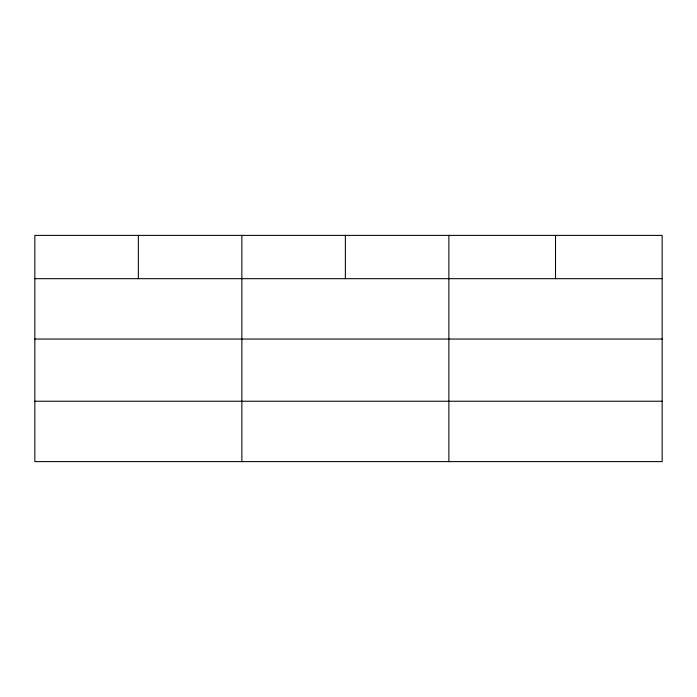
<?xml version="1.0" encoding="UTF-8"?>
<svg xmlns="http://www.w3.org/2000/svg" width="697" height="697" viewBox="0 0 697 697"><rect width="100%" height="100%" fill="white"/><g stroke="black" fill="none" stroke-linecap="round" stroke-linejoin="round"><path stroke-width="1.05" d="M662.15 339.047L662.15 235.394L34.85 235.394L34.85 461.606L662.15 461.606L662.15 339.047L34.85 339.047M34.85 278.687L662.15 278.687M34.85 401.237L662.15 401.237M555.509 235.394L555.509 278.687M448.868 235.394L448.868 461.606M345.363 235.394L345.363 278.687M241.859 235.394L241.859 461.606M138.355 235.394L138.355 278.687"/></g></svg>
